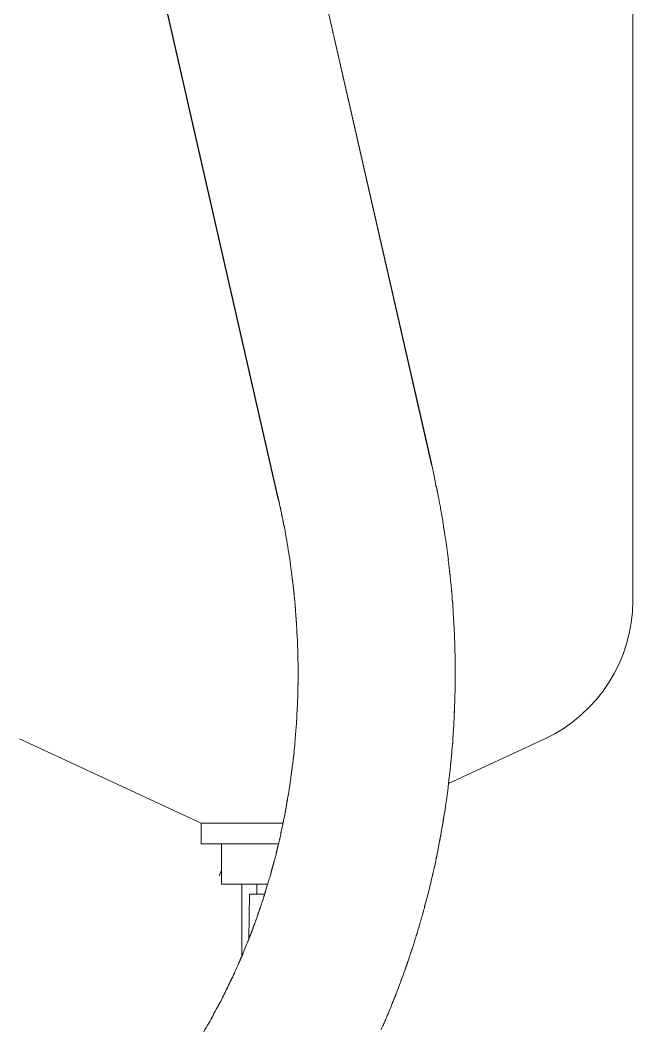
# Model space of a CAD drawing. Header units: millimetres. Extents: x 5194 to 16594, y 329 to 7592.
# Drawn here: x 11566.2 to 11687, y 3775.4 to 3974.7 of the extents above; entities that cross this region are included whole.
import ezdxf

# ---------------------------------------------------------------- set-up
doc = ezdxf.new("R2010")
doc.units = ezdxf.units.MM
doc.header["$MEASUREMENT"] = 0
doc.layers.add('PDF_Geometry', color=7, linetype='Continuous', true_color=0x231f20)

msp = doc.modelspace()

# ---------------------------------------------------------------- linework, layer by layer
at = {"layer": 'PDF_Geometry', "color": 0, "lineweight": 9}
for p, q in [((11596.51, 4109.99), (11647.33, 3886.96)), ((11596.55, 4110), (11647.37, 3886.98)), ((11687.03, 4105.18), (11687.04, 3860.06)), ((11566.31, 4103.09), (11617.11, 3880.07)), ((11566.33, 4103.13), (11617.15, 3880.1)), ((11647.37, 3886.96), (11647.39, 3886.9)), ((11647.39, 3886.9), (11647.41, 3886.81)), ((11647.41, 3886.81), (11647.41, 3886.72)), ((11647.41, 3886.72), (11647.44, 3886.63)), ((11647.44, 3886.63), (11647.46, 3886.56)), ((11647.46, 3886.56), (11647.46, 3886.47)), ((11647.46, 3886.47), (11647.5, 3886.4)), ((11647.5, 3886.4), (11647.53, 3886.31)), ((11647.77, 3885.14), (11647.8, 3885.08)), ((11647.8, 3885.08), (11647.82, 3885.01)), ((11648.38, 3882.26), (11648.38, 3882.17)), ((11648.38, 3882.17), (11648.43, 3882.11)), ((11648.43, 3882.11), (11648.43, 3881.99)), ((11648.43, 3881.99), (11648.45, 3881.93)), ((11617.15, 3880.08), (11617.15, 3880.01)), ((11617.15, 3880.01), (11617.2, 3879.95)), ((11617.2, 3879.95), (11617.2, 3879.88)), ((11617.2, 3879.88), (11617.22, 3879.81)), ((11617.22, 3879.81), (11617.24, 3879.72)), ((11617.24, 3879.72), (11617.24, 3879.65)), ((11617.24, 3879.65), (11617.26, 3879.59)), ((11617.49, 3878.6), (11617.51, 3878.53)), ((11617.51, 3878.53), (11617.51, 3878.46)), ((11617.51, 3878.46), (11617.51, 3878.37)), ((11617.51, 3878.37), (11617.55, 3878.3)), ((11617.55, 3878.3), (11617.55, 3878.24)), ((11648.99, 3879.09), (11648.99, 3879.03)), ((11648.99, 3879.03), (11649.01, 3878.94)), ((11617.55, 3878.24), (11617.6, 3878.17)), ((11617.6, 3878.17), (11617.6, 3878.1)), ((11617.6, 3878.1), (11617.6, 3878.03)), ((11617.6, 3878.03), (11617.62, 3877.97)), ((11617.62, 3877.97), (11617.62, 3877.88)), ((11617.71, 3877.45), (11617.71, 3877.38)), ((11617.71, 3877.38), (11617.76, 3877.31)), ((11617.76, 3877.31), (11617.76, 3877.25)), ((11617.76, 3877.25), (11617.76, 3877.18)), ((11617.76, 3877.18), (11617.8, 3877.11)), ((11617.8, 3877.11), (11617.8, 3877.04)), ((11617.8, 3877.04), (11617.82, 3876.95)), ((11617.82, 3876.95), (11617.82, 3876.89)), ((11617.82, 3876.89), (11617.85, 3876.8)), ((11617.85, 3876.8), (11617.85, 3876.75)), ((11617.85, 3876.75), (11617.89, 3876.66)), ((11617.89, 3876.66), (11617.89, 3876.62)), ((11617.89, 3876.62), (11617.89, 3876.53)), ((11617.89, 3876.53), (11617.94, 3876.46)), ((11617.94, 3876.46), (11617.94, 3876.37)), ((11617.94, 3876.37), (11617.96, 3876.32)), ((11617.96, 3876.32), (11617.98, 3876.23)), ((11649.24, 3877.68), (11649.26, 3877.61)), ((11649.26, 3877.61), (11649.26, 3877.52)), ((11649.26, 3877.52), (11649.3, 3877.43)), ((11649.3, 3877.43), (11649.3, 3877.36)), ((11649.3, 3877.36), (11649.3, 3877.27)), ((11617.98, 3876.23), (11617.98, 3876.17)), ((11617.98, 3876.17), (11617.98, 3876.12)), ((11617.98, 3876.12), (11618, 3876.03)), ((11618, 3876.03), (11618.03, 3875.96)), ((11618.03, 3875.96), (11618.03, 3875.87)), ((11618.03, 3875.87), (11618.05, 3875.83)), ((11618.05, 3875.83), (11618.07, 3875.74)), ((11618.07, 3875.74), (11618.07, 3875.69)), ((11618.07, 3875.69), (11618.07, 3875.6)), ((11618.07, 3875.6), (11618.12, 3875.54)), ((11618.12, 3875.54), (11618.12, 3875.45)), ((11618.12, 3875.45), (11618.14, 3875.4)), ((11618.14, 3875.4), (11618.16, 3875.31)), ((11618.16, 3875.31), (11618.16, 3875.25)), ((11618.16, 3875.25), (11618.18, 3875.18)), ((11618.18, 3875.18), (11618.21, 3875.11)), ((11618.21, 3875.11), (11618.21, 3875.02)), ((11618.21, 3875.02), (11618.21, 3874.95)), ((11618.21, 3874.95), (11618.23, 3874.89)), ((11618.23, 3874.89), (11618.25, 3874.82)), ((11618.25, 3874.82), (11618.25, 3874.75)), ((11618.25, 3874.75), (11618.3, 3874.68)), ((11618.3, 3874.68), (11618.3, 3874.59)), ((11618.3, 3874.59), (11618.32, 3874.53)), ((11649.73, 3874.69), (11649.73, 3874.6)), ((11649.73, 3874.6), (11649.75, 3874.53)), ((11649.75, 3874.53), (11649.78, 3874.42)), ((11649.78, 3874.42), (11649.78, 3874.35)), ((11649.78, 3874.35), (11649.78, 3874.26)), ((11649.78, 3874.26), (11649.8, 3874.19)), ((11619.17, 3869.47), (11619.17, 3869.38)), ((11619.17, 3869.38), (11619.22, 3869.31)), ((11619.22, 3869.31), (11619.22, 3869.24)), ((11619.22, 3869.24), (11619.22, 3869.17)), ((11619.22, 3869.17), (11619.24, 3869.08)), ((11619.24, 3869.08), (11619.26, 3869.04)), ((11619.26, 3869.04), (11619.26, 3868.95)), ((11650.65, 3868.23), (11650.65, 3868.16)), ((11650.65, 3868.16), (11650.65, 3868.05)), ((11650.65, 3868.05), (11650.65, 3867.98)), ((11650.65, 3867.98), (11650.67, 3867.89)), ((11650.81, 3866.72), (11650.83, 3866.63)), ((11650.83, 3866.63), (11650.83, 3866.57)), ((11650.83, 3866.57), (11650.83, 3866.45)), ((11619.83, 3864.83), (11619.83, 3864.79)), ((11619.83, 3864.79), (11619.83, 3864.7)), ((11619.83, 3864.7), (11619.85, 3864.63)), ((11619.85, 3864.63), (11619.87, 3864.56)), ((11619.87, 3864.56), (11619.87, 3864.5)), ((11619.87, 3864.5), (11619.87, 3864.41)), ((11619.87, 3864.41), (11619.87, 3864.34)), ((11619.87, 3864.34), (11619.92, 3864.27)), ((11650.88, 3866.05), (11650.9, 3865.96)), ((11650.9, 3865.96), (11650.9, 3865.87)), ((11650.9, 3865.87), (11650.92, 3865.8)), ((11650.92, 3865.8), (11650.92, 3865.71)), ((11650.92, 3865.71), (11650.92, 3865.64)), ((11650.92, 3865.64), (11650.92, 3865.53)), ((11650.92, 3865.53), (11650.97, 3865.46)), ((11650.97, 3865.46), (11650.97, 3865.4)), ((11650.97, 3865.4), (11650.97, 3865.28)), ((11650.97, 3865.28), (11650.99, 3865.22)), ((11650.99, 3865.22), (11650.99, 3865.13)), ((11650.99, 3865.13), (11651.01, 3865.04)), ((11619.92, 3864.27), (11619.92, 3864.2)), ((11619.92, 3864.2), (11619.92, 3864.14)), ((11619.92, 3864.14), (11619.92, 3864.05)), ((11619.92, 3864.05), (11619.94, 3863.98)), ((11619.94, 3863.98), (11619.94, 3863.91)), ((11619.94, 3863.91), (11619.96, 3863.84)), ((11619.96, 3863.84), (11619.96, 3863.75)), ((11619.96, 3863.75), (11619.96, 3863.69)), ((11620.01, 3863.33), (11620.01, 3863.26)), ((11620.01, 3863.26), (11620.03, 3863.19)), ((11620.03, 3863.19), (11620.03, 3863.12)), ((11620.03, 3863.12), (11620.05, 3863.03)), ((11620.05, 3863.03), (11620.05, 3862.97)), ((11620.05, 3862.97), (11620.05, 3862.9)), ((11620.05, 3862.9), (11620.05, 3862.81)), ((11620.05, 3862.81), (11620.1, 3862.74)), ((11620.1, 3862.74), (11620.1, 3862.67)), ((11620.1, 3862.67), (11620.1, 3862.61)), ((11620.1, 3862.61), (11620.1, 3862.54)), ((11620.1, 3862.54), (11620.1, 3862.47)), ((11620.14, 3862.11), (11620.16, 3862.04)), ((11620.16, 3862.04), (11620.16, 3861.95)), ((11620.16, 3861.95), (11620.19, 3861.89)), ((11620.19, 3861.89), (11620.19, 3861.82)), ((11620.19, 3861.82), (11620.19, 3861.75)), ((11620.19, 3861.75), (11620.19, 3861.68)), ((11620.19, 3861.68), (11620.19, 3861.59)), ((11620.19, 3861.59), (11620.21, 3861.53)), ((11620.21, 3861.53), (11620.21, 3861.46)), ((11620.21, 3861.46), (11620.23, 3861.39)), ((11620.23, 3861.39), (11620.23, 3861.3)), ((11620.23, 3861.3), (11620.23, 3861.26)), ((11651.28, 3862.18), (11651.28, 3862.11)), ((11651.28, 3862.11), (11651.28, 3862)), ((11651.28, 3862), (11651.33, 3861.93)), ((11651.33, 3861.93), (11651.33, 3861.84)), ((11651.33, 3861.84), (11651.33, 3861.78)), ((11651.33, 3861.78), (11651.33, 3861.66)), ((11651.33, 3861.66), (11651.33, 3861.6)), ((11651.33, 3861.6), (11651.35, 3861.51)), ((11651.35, 3861.51), (11651.35, 3861.42)), ((11620.43, 3858.78), (11620.48, 3858.72)), ((11620.48, 3858.72), (11620.48, 3858.63)), ((11620.48, 3858.63), (11620.48, 3858.56)), ((11620.48, 3858.56), (11620.48, 3858.49)), ((11620.48, 3858.49), (11620.48, 3858.42)), ((11620.48, 3858.42), (11620.48, 3858.36)), ((11620.48, 3858.36), (11620.5, 3858.29)), ((11651.44, 3860.25), (11651.46, 3860.16)), ((11651.46, 3860.16), (11651.46, 3860.09)), ((11651.46, 3860.09), (11651.46, 3860)), ((11651.51, 3859.57), (11651.51, 3859.48)), ((11651.51, 3859.48), (11651.53, 3859.42)), ((11651.55, 3858.9), (11651.55, 3858.83)), ((11651.55, 3858.83), (11651.57, 3858.74)), ((11651.57, 3858.74), (11651.57, 3858.65)), ((11651.57, 3858.65), (11651.57, 3858.56)), ((11651.57, 3858.56), (11651.6, 3858.47)), ((11651.6, 3858.47), (11651.6, 3858.38)), ((11620.5, 3858.29), (11620.5, 3858.2)), ((11620.5, 3858.2), (11620.5, 3858.13)), ((11620.5, 3858.13), (11620.52, 3858.06)), ((11620.52, 3858.06), (11620.52, 3858)), ((11620.52, 3858), (11620.52, 3857.93)), ((11620.52, 3857.93), (11620.52, 3857.86)), ((11620.52, 3857.86), (11620.52, 3857.77)), ((11620.52, 3857.77), (11620.55, 3857.68)), ((11620.55, 3857.68), (11620.55, 3857.64)), ((11620.55, 3857.64), (11620.55, 3857.55)), ((11620.55, 3857.55), (11620.57, 3857.5)), ((11620.57, 3857.5), (11620.57, 3857.41)), ((11620.57, 3857.41), (11620.57, 3857.34)), ((11620.57, 3857.34), (11620.57, 3857.25)), ((11620.57, 3857.25), (11620.57, 3857.19)), ((11620.57, 3857.19), (11620.57, 3857.12)), ((11620.57, 3857.12), (11620.59, 3857.05)), ((11620.59, 3857.05), (11620.59, 3856.98)), ((11620.59, 3856.98), (11620.59, 3856.89)), ((11620.59, 3856.89), (11620.61, 3856.83)), ((11620.61, 3856.83), (11620.61, 3856.76)), ((11620.61, 3856.76), (11620.61, 3856.69)), ((11620.61, 3856.69), (11620.61, 3856.62)), ((11620.61, 3856.62), (11620.61, 3856.56)), ((11620.61, 3856.56), (11620.61, 3856.47)), ((11620.61, 3856.47), (11620.66, 3856.4)), ((11620.66, 3856.4), (11620.66, 3856.33)), ((11620.66, 3856.33), (11620.66, 3856.24)), ((11620.66, 3856.24), (11620.66, 3856.17)), ((11620.66, 3856.17), (11620.66, 3856.13)), ((11620.66, 3856.13), (11620.66, 3856.04)), ((11620.66, 3856.04), (11620.68, 3855.95)), ((11620.68, 3855.95), (11620.68, 3855.9)), ((11620.68, 3855.9), (11620.68, 3855.81)), ((11620.68, 3855.81), (11620.68, 3855.75)), ((11620.68, 3855.75), (11620.7, 3855.68)), ((11620.7, 3855.68), (11620.7, 3855.61)), ((11620.75, 3854.51), (11620.75, 3854.44)), ((11620.75, 3854.44), (11620.77, 3854.35)), ((11651.73, 3855.77), (11651.73, 3855.7)), ((11651.73, 3855.7), (11651.75, 3855.61)), ((11651.75, 3855.61), (11651.75, 3855.52)), ((11651.75, 3855.52), (11651.75, 3855.46)), ((11651.75, 3855.46), (11651.75, 3855.37)), ((11651.75, 3855.37), (11651.75, 3855.28)), ((11620.77, 3854.35), (11620.77, 3854.31)), ((11620.79, 3853.93), (11620.79, 3853.88)), ((11620.79, 3853.88), (11620.79, 3853.79)), ((11620.79, 3853.79), (11620.79, 3853.72)), ((11620.79, 3853.72), (11620.79, 3853.66)), ((11620.79, 3853.66), (11620.79, 3853.57)), ((11620.79, 3853.57), (11620.79, 3853.5)), ((11620.79, 3853.5), (11620.84, 3853.43)), ((11620.84, 3853.43), (11620.84, 3853.36)), ((11620.84, 3853.36), (11620.84, 3853.3)), ((11620.84, 3853.3), (11620.84, 3853.23)), ((11620.84, 3853.23), (11620.84, 3853.14)), ((11620.84, 3853.14), (11620.84, 3853.07)), ((11620.84, 3853.07), (11620.84, 3853)), ((11620.84, 3853), (11620.84, 3852.94)), ((11651.8, 3854.11), (11651.8, 3854.02)), ((11651.8, 3854.02), (11651.84, 3853.93)), ((11651.89, 3852.69), (11651.89, 3852.58)), ((11651.89, 3852.58), (11651.89, 3852.51)), ((11651.89, 3852.51), (11651.89, 3852.42)), ((11620.93, 3850.55), (11620.93, 3850.46)), ((11620.93, 3850.46), (11620.95, 3850.39)), ((11620.95, 3850.39), (11620.95, 3850.33)), ((11620.97, 3849.25), (11620.97, 3849.16)), ((11620.97, 3849.16), (11620.97, 3849.11)), ((11651.98, 3849.56), (11651.98, 3849.47)), ((11651.98, 3849.47), (11651.98, 3849.38)), ((11651.98, 3849.38), (11651.98, 3849.29)), ((11651.98, 3849.29), (11651.98, 3849.23)), ((11651.98, 3849.23), (11651.98, 3849.14)), ((11651.98, 3849.14), (11651.98, 3849.05)), ((11651.98, 3849.05), (11651.98, 3848.98)), ((11621.02, 3848.01), (11621.02, 3847.94)), ((11621.02, 3847.94), (11621.02, 3847.88)), ((11621.02, 3847.88), (11621.02, 3847.79)), ((11621.02, 3847.79), (11621.02, 3847.74)), ((11621.02, 3847.74), (11621.02, 3847.65)), ((11621.02, 3847.65), (11621.02, 3847.58)), ((11621.02, 3847.58), (11621.02, 3847.52)), ((11651.98, 3847.79), (11651.98, 3847.72)), ((11651.98, 3847.72), (11651.98, 3847.61)), ((11621.02, 3845.11), (11621.02, 3845.04)), ((11621.02, 3845.04), (11621.02, 3844.97)), ((11621.02, 3844.97), (11621.02, 3844.91)), ((11652.02, 3846.35), (11652.02, 3846.28)), ((11652.02, 3846.28), (11652.02, 3846.19)), ((11652.02, 3846.19), (11652.02, 3846.1)), ((11652.02, 3846.1), (11652.02, 3846.03)), ((11652.02, 3844.77), (11652.02, 3844.68)), ((11652.02, 3844.68), (11652.02, 3844.59)), ((11652.02, 3844.59), (11652.02, 3844.5)), ((11621.02, 3843.6), (11620.97, 3843.54)), ((11620.97, 3843.54), (11620.97, 3843.47)), ((11620.97, 3843.47), (11620.97, 3843.4)), ((11620.97, 3843.4), (11620.97, 3843.31)), ((11620.97, 3843.31), (11620.97, 3843.27)), ((11620.97, 3843.27), (11620.97, 3843.18)), ((11620.97, 3843.18), (11620.97, 3843.09)), ((11620.97, 3842.66), (11620.97, 3842.59)), ((11620.97, 3842.59), (11620.97, 3842.52)), ((11620.97, 3842.52), (11620.97, 3842.46)), ((11620.97, 3842.46), (11620.97, 3842.39)), ((11621.02, 3843.83), (11621.02, 3843.76)), ((11621.02, 3843.76), (11621.02, 3843.69)), ((11621.02, 3843.69), (11621.02, 3843.6)), ((11651.98, 3844.1), (11651.98, 3844.01)), ((11651.98, 3844.01), (11651.98, 3843.92)), ((11651.98, 3843.43), (11651.98, 3843.34)), ((11651.98, 3843.34), (11651.98, 3843.27)), ((11651.98, 3843.27), (11651.98, 3843.18)), ((11651.98, 3843.18), (11651.98, 3843.09)), ((11651.98, 3843.09), (11651.98, 3843)), ((11651.98, 3843), (11651.98, 3842.93)), ((11620.97, 3842.39), (11620.97, 3842.32)), ((11620.97, 3842.32), (11620.97, 3842.23)), ((11620.84, 3838.5), (11620.84, 3838.41)), ((11620.88, 3839.78), (11620.88, 3839.73)), ((11620.88, 3839.73), (11620.88, 3839.64)), ((11620.88, 3839.64), (11620.88, 3839.58)), ((11651.84, 3838.7), (11651.84, 3838.64)), ((11651.84, 3838.64), (11651.84, 3838.57)), ((11651.84, 3838.57), (11651.84, 3838.48)), ((11651.84, 3838.48), (11651.84, 3838.39)), ((11651.89, 3839.4), (11651.89, 3839.31)), ((11651.89, 3839.31), (11651.89, 3839.22)), ((11651.93, 3840.14), (11651.91, 3840.07)), ((11651.91, 3840.07), (11651.91, 3839.98)), ((11651.91, 3839.98), (11651.91, 3839.89)), ((11651.91, 3839.89), (11651.91, 3839.8)), ((11620.73, 3836.54), (11620.7, 3836.5)), ((11620.7, 3836.5), (11620.7, 3836.41)), ((11620.75, 3836.83), (11620.73, 3836.79)), ((11620.73, 3836.79), (11620.73, 3836.7)), ((11620.73, 3836.7), (11620.73, 3836.63)), ((11620.73, 3836.63), (11620.73, 3836.54)), ((11620.77, 3837.35), (11620.75, 3837.28)), ((11620.75, 3837.28), (11620.75, 3837.22)), ((11620.75, 3837.22), (11620.75, 3837.13)), ((11620.75, 3837.13), (11620.75, 3837.06)), ((11620.75, 3837.06), (11620.75, 3836.97)), ((11620.75, 3836.97), (11620.75, 3836.92)), ((11620.75, 3836.92), (11620.75, 3836.83)), ((11620.79, 3837.91), (11620.79, 3837.85)), ((11620.79, 3837.85), (11620.79, 3837.78)), ((11620.84, 3838.41), (11620.84, 3838.36)), ((11620.84, 3838.36), (11620.84, 3838.27)), ((11566.07, 3832.87), (11601.89, 3816.18)), ((11620.43, 3832.85), (11620.43, 3832.76)), ((11620.43, 3832.76), (11620.43, 3832.72)), ((11669.71, 3832.87), (11650.7, 3824.06)), ((11651.55, 3832.79), (11651.55, 3832.7)), ((11651.55, 3832.7), (11651.55, 3832.61)), ((11651.6, 3833.28), (11651.57, 3833.22)), ((11651.6, 3833.71), (11651.6, 3833.62)), ((11651.6, 3833.62), (11651.6, 3833.55)), ((11651.6, 3833.55), (11651.6, 3833.46)), ((11651.6, 3833.46), (11651.6, 3833.37)), ((11651.6, 3833.37), (11651.6, 3833.28)), ((11651.37, 3830.63), (11651.37, 3830.54)), ((11651.37, 3830.54), (11651.37, 3830.45)), ((11651.51, 3831.96), (11651.46, 3831.87)), ((11651.51, 3832.14), (11651.51, 3832.05)), ((11651.51, 3832.05), (11651.51, 3831.96)), ((11620.05, 3828.76), (11620.03, 3828.71)), ((11620.1, 3829.05), (11620.05, 3829.01)), ((11620.05, 3829.01), (11620.05, 3828.92)), ((11620.05, 3828.92), (11620.05, 3828.85)), ((11620.05, 3828.85), (11620.05, 3828.76)), ((11620.14, 3829.48), (11620.1, 3829.43)), ((11620.1, 3829.43), (11620.1, 3829.34)), ((11620.1, 3829.34), (11620.1, 3829.28)), ((11620.1, 3829.28), (11620.1, 3829.21)), ((11620.1, 3829.21), (11620.1, 3829.14)), ((11620.1, 3829.14), (11620.1, 3829.05)), ((11620.14, 3829.64), (11620.14, 3829.57)), ((11620.14, 3829.57), (11620.14, 3829.48)), ((11651.21, 3828.78), (11651.19, 3828.72)), ((11651.24, 3828.96), (11651.21, 3828.87)), ((11651.21, 3828.87), (11651.21, 3828.78)), ((11651.24, 3829.03), (11651.24, 3828.96)), ((11651.28, 3829.64), (11651.28, 3829.53)), ((11651.28, 3829.53), (11651.28, 3829.46)), ((11651.35, 3830.2), (11651.33, 3830.13)), ((11651.33, 3830.13), (11651.33, 3830.04)), ((11651.37, 3830.38), (11651.35, 3830.27)), ((11651.35, 3830.27), (11651.35, 3830.2)), ((11651.37, 3830.45), (11651.37, 3830.38)), ((11619.92, 3827.59), (11619.87, 3827.5)), ((11619.92, 3827.64), (11619.92, 3827.59)), ((11651.08, 3827.55), (11651.06, 3827.46)), ((11651.06, 3827.46), (11651.06, 3827.37)), ((11651.06, 3827.37), (11651.06, 3827.3)), ((11651.1, 3827.62), (11651.08, 3827.55)), ((11651.17, 3828.29), (11651.15, 3828.22)), ((11651.15, 3828.22), (11651.15, 3828.11)), ((11619.6, 3825.45), (11619.6, 3825.39)), ((11619.6, 3825.39), (11619.6, 3825.32)), ((11619.67, 3825.88), (11619.65, 3825.81)), ((11619.69, 3825.95), (11619.67, 3825.88)), ((11619.74, 3826.22), (11619.69, 3826.17)), ((11619.69, 3826.17), (11619.69, 3826.11)), ((11619.69, 3826.11), (11619.69, 3826.02)), ((11619.69, 3826.02), (11619.69, 3825.95)), ((11619.76, 3826.44), (11619.74, 3826.38)), ((11619.74, 3826.38), (11619.74, 3826.31)), ((11619.74, 3826.31), (11619.74, 3826.22)), ((11619.35, 3823.54), (11619.33, 3823.47)), ((11619.4, 3823.7), (11619.35, 3823.63)), ((11619.35, 3823.63), (11619.35, 3823.54)), ((11619.4, 3823.77), (11619.4, 3823.7)), ((11650.7, 3824.22), (11650.74, 3824.31)), ((11650.7, 3824.15), (11650.7, 3824.22)), ((11650.7, 3824.06), (11650.7, 3824.15)), ((11650.74, 3824.4), (11650.74, 3824.47)), ((11650.74, 3824.31), (11650.74, 3824.4)), ((11618.88, 3820.66), (11618.86, 3820.6)), ((11618.86, 3820.6), (11618.86, 3820.53)), ((11618.86, 3820.53), (11618.86, 3820.46)), ((11618.9, 3820.73), (11618.88, 3820.66)), ((11618.93, 3820.96), (11618.9, 3820.87)), ((11618.9, 3820.87), (11618.9, 3820.82)), ((11618.9, 3820.82), (11618.9, 3820.73)), ((11618.95, 3821.09), (11618.93, 3821.02)), ((11618.93, 3821.02), (11618.93, 3820.96)), ((11618.5, 3818.5), (11618.48, 3818.44)), ((11618.52, 3818.57), (11618.5, 3818.5)), ((11618.59, 3819.07), (11618.57, 3819)), ((11618.63, 3819.2), (11618.59, 3819.13)), ((11618.59, 3819.13), (11618.59, 3819.07)), ((11618.66, 3819.4), (11618.63, 3819.34)), ((11618.63, 3819.34), (11618.63, 3819.27)), ((11618.63, 3819.27), (11618.63, 3819.2)), ((11618.68, 3819.47), (11618.66, 3819.4)), ((11618.7, 3819.67), (11618.68, 3819.63)), ((11618.68, 3819.63), (11618.68, 3819.56)), ((11618.68, 3819.56), (11618.68, 3819.47)), ((11618.72, 3819.76), (11618.7, 3819.67)), ((11618.75, 3819.97), (11618.72, 3819.9)), ((11618.72, 3819.9), (11618.72, 3819.83)), ((11618.72, 3819.83), (11618.72, 3819.76)), ((11618.77, 3820.03), (11618.75, 3819.97)), ((11618.81, 3820.17), (11618.77, 3820.1)), ((11618.77, 3820.1), (11618.77, 3820.03)), ((11618.86, 3820.46), (11618.81, 3820.39)), ((11618.81, 3820.39), (11618.81, 3820.33)), ((11618.81, 3820.33), (11618.81, 3820.26)), ((11618.81, 3820.26), (11618.81, 3820.17)), ((11618.12, 3816.62), (11618.12, 3816.57)), ((11618.12, 3816.57), (11618.12, 3816.48)), ((11618.48, 3818.3), (11618.43, 3818.21)), ((11618.43, 3818.21), (11618.43, 3818.17)), ((11618.48, 3818.44), (11618.48, 3818.35)), ((11618.48, 3818.35), (11618.48, 3818.3)), ((11649.66, 3816.64), (11649.62, 3816.57)), ((11649.62, 3816.57), (11649.62, 3816.48)), ((11649.71, 3816.89), (11649.66, 3816.82)), ((11649.66, 3816.82), (11649.66, 3816.73)), ((11649.66, 3816.73), (11649.66, 3816.64)), ((11649.73, 3817.2), (11649.71, 3817.14)), ((11649.71, 3817.14), (11649.71, 3817.07)), ((11649.71, 3817.07), (11649.71, 3816.98)), ((11649.71, 3816.98), (11649.71, 3816.89)), ((11649.75, 3817.38), (11649.73, 3817.32)), ((11649.73, 3817.32), (11649.73, 3817.2)), ((11649.87, 3818.03), (11649.82, 3817.97)), ((11649.82, 3817.97), (11649.82, 3817.88)), ((11649.82, 3817.88), (11649.82, 3817.81)), ((11649.89, 3818.19), (11649.87, 3818.12)), ((11649.87, 3818.12), (11649.87, 3818.03)), ((11601.88, 3812.16), (11601.88, 3816.18)), ((11601.88, 3816.18), (11617.99, 3816.18)), ((11617.76, 3814.84), (11617.71, 3814.77)), ((11617.76, 3814.88), (11617.76, 3814.84)), ((11617.85, 3815.31), (11617.82, 3815.24)), ((11617.89, 3815.45), (11617.85, 3815.38)), ((11617.85, 3815.38), (11617.85, 3815.31)), ((11617.94, 3815.65), (11617.89, 3815.58)), ((11617.89, 3815.58), (11617.89, 3815.51)), ((11617.89, 3815.51), (11617.89, 3815.45)), ((11617.96, 3815.81), (11617.94, 3815.72)), ((11617.94, 3815.72), (11617.94, 3815.65)), ((11617.98, 3815.87), (11617.96, 3815.81)), ((11618, 3816.08), (11617.98, 3816.01)), ((11617.98, 3816.01), (11617.98, 3815.94)), ((11617.98, 3815.94), (11617.98, 3815.87)), ((11618.03, 3816.14), (11618, 3816.08)), ((11618.05, 3816.28), (11618.03, 3816.21)), ((11618.03, 3816.21), (11618.03, 3816.14)), ((11618.07, 3816.37), (11618.05, 3816.28)), ((11618.12, 3816.48), (11618.07, 3816.41)), ((11618.07, 3816.41), (11618.07, 3816.37)), ((11617.38, 3813.04), (11617.33, 3812.97)), ((11617.33, 3812.97), (11617.33, 3812.88)), ((11617.4, 3813.17), (11617.38, 3813.08)), ((11617.38, 3813.08), (11617.38, 3813.04)), ((11617.42, 3813.24), (11617.4, 3813.17)), ((11617.51, 3813.78), (11617.51, 3813.71)), ((11617.51, 3813.71), (11617.51, 3813.65)), ((11617.62, 3814.21), (11617.6, 3814.12)), ((11617.64, 3814.41), (11617.62, 3814.34)), ((11617.62, 3814.34), (11617.62, 3814.28)), ((11617.62, 3814.28), (11617.62, 3814.21)), ((11649.01, 3813.06), (11648.99, 3812.97)), ((11649.03, 3813.13), (11649.01, 3813.06)), ((11649.12, 3813.63), (11649.03, 3813.13)), ((11649.15, 3813.78), (11649.12, 3813.72)), ((11649.12, 3813.72), (11649.12, 3813.63)), ((11649.17, 3813.87), (11649.15, 3813.78)), ((11601.88, 3812.16), (11617.13, 3812.16)), ((11605.91, 3804.18), (11605.91, 3812.16)), ((11616.77, 3810.63), (11616.75, 3810.57)), ((11616.75, 3810.57), (11616.75, 3810.48)), ((11616.79, 3810.7), (11616.77, 3810.63)), ((11616.84, 3810.84), (11616.79, 3810.75)), ((11616.79, 3810.75), (11616.79, 3810.7)), ((11616.86, 3810.95), (11616.84, 3810.9)), ((11616.84, 3810.9), (11616.84, 3810.84)), ((11616.88, 3811.04), (11616.86, 3810.95)), ((11616.9, 3811.17), (11616.88, 3811.11)), ((11616.88, 3811.11), (11616.88, 3811.04)), ((11616.93, 3811.22), (11616.9, 3811.17)), ((11616.95, 3811.31), (11616.93, 3811.22)), ((11616.97, 3811.44), (11616.95, 3811.38)), ((11616.95, 3811.38), (11616.95, 3811.31)), ((11617.02, 3811.51), (11616.97, 3811.44)), ((11617.04, 3811.65), (11617.02, 3811.58)), ((11617.02, 3811.58), (11617.02, 3811.51)), ((11617.06, 3811.71), (11617.04, 3811.65)), ((11617.08, 3811.85), (11617.06, 3811.78)), ((11617.06, 3811.78), (11617.06, 3811.71)), ((11616.27, 3808.59), (11616.23, 3808.5)), ((11616.3, 3808.72), (11616.27, 3808.65)), ((11616.27, 3808.65), (11616.27, 3808.59)), ((11616.32, 3808.79), (11616.3, 3808.72)), ((11616.45, 3809.26), (11616.41, 3809.19)), ((11616.41, 3809.19), (11616.41, 3809.13)), ((11616.48, 3809.33), (11616.45, 3809.26)), ((11616.7, 3810.34), (11616.68, 3810.27)), ((11616.72, 3810.41), (11616.7, 3810.34)), ((11616.75, 3810.48), (11616.72, 3810.41)), ((11648.2, 3808.93), (11648.16, 3808.84)), ((11648.16, 3808.84), (11648.16, 3808.75)), ((11648.22, 3809.08), (11648.2, 3808.99)), ((11648.2, 3808.99), (11648.2, 3808.93)), ((11648.25, 3809.17), (11648.22, 3809.08)), ((11648.38, 3809.74), (11648.25, 3809.17)), ((11648.38, 3809.8), (11648.38, 3809.74)), ((11648.49, 3810.39), (11648.47, 3810.3)), ((11648.47, 3810.3), (11648.47, 3810.23)), ((11648.52, 3810.46), (11648.49, 3810.39)), ((11605.42, 3805.84), (11605.89, 3806.94)), ((11615.76, 3806.74), (11615.73, 3806.68)), ((11615.78, 3806.81), (11615.76, 3806.74)), ((11615.82, 3806.95), (11615.78, 3806.88)), ((11615.78, 3806.88), (11615.78, 3806.81)), ((11615.96, 3807.44), (11615.94, 3807.37)), ((11615.98, 3807.58), (11615.96, 3807.49)), ((11615.96, 3807.49), (11615.96, 3807.44)), ((11616, 3807.62), (11615.98, 3807.58)), ((11616.05, 3807.75), (11616, 3807.69)), ((11616, 3807.69), (11616, 3807.62)), ((11616.09, 3807.91), (11616.05, 3807.84)), ((11616.05, 3807.84), (11616.05, 3807.75)), ((11616.12, 3808.02), (11616.09, 3807.96)), ((11616.09, 3807.96), (11616.09, 3807.91)), ((11616.14, 3808.11), (11616.12, 3808.02)), ((11616.16, 3808.18), (11616.14, 3808.11)), ((11616.18, 3808.23), (11616.16, 3808.18)), ((11616.21, 3808.38), (11616.18, 3808.29)), ((11616.18, 3808.29), (11616.18, 3808.23)), ((11616.23, 3808.43), (11616.21, 3808.38)), ((11616.23, 3808.5), (11616.23, 3808.43)), ((11647.77, 3806.9), (11647.73, 3806.81)), ((11647.73, 3806.81), (11647.73, 3806.75)), ((11647.86, 3807.46), (11647.84, 3807.4)), ((11647.84, 3807.4), (11647.84, 3807.31)), ((11647.89, 3807.55), (11647.86, 3807.46)), ((11615.64, 3806.27), (11615.62, 3806.2)), ((11615.67, 3806.34), (11615.64, 3806.27)), ((11647.55, 3805.94), (11647.53, 3805.87)), ((11647.57, 3806.09), (11647.55, 3806.03)), ((11647.55, 3806.03), (11647.55, 3805.94)), ((11647.59, 3806.18), (11647.57, 3806.09)), ((11647.59, 3806.27), (11647.59, 3806.18)), ((11614.99, 3804.18), (11605.91, 3804.18)), ((11609.9, 3790.09), (11609.9, 3804.17)), ((11612.89, 3804.18), (11612.89, 3802.18)), ((11611.4, 3802.17), (11611.26, 3793.31)), ((11614.39, 3802.17), (11611.4, 3802.17)), ((11613.89, 3800.58), (11613.91, 3800.65)), ((11613.89, 3800.51), (11613.89, 3800.58)), ((11613.91, 3800.65), (11613.93, 3800.72)), ((11613.93, 3800.72), (11614.09, 3801.19)), ((11614.09, 3801.19), (11614.11, 3801.26)), ((11614.11, 3801.26), (11614.25, 3801.64)), ((11614.25, 3801.71), (11614.29, 3801.77)), ((11614.25, 3801.64), (11614.25, 3801.71)), ((11614.29, 3801.84), (11614.5, 3802.45)), ((11614.29, 3801.77), (11614.29, 3801.84)), ((11614.5, 3802.45), (11614.47, 3802.38)), ((11614.47, 3802.38), (11614.47, 3802.31)), ((11613.28, 3798.74), (11613.26, 3798.69)), ((11613.3, 3798.8), (11613.28, 3798.74)), ((11613.44, 3799.21), (11613.42, 3799.14)), ((11613.46, 3799.28), (11613.44, 3799.21)), ((11613.48, 3799.34), (11613.46, 3799.28)), ((11613.82, 3800.31), (11613.84, 3800.4)), ((11613.84, 3800.4), (11613.87, 3800.45)), ((11613.87, 3800.45), (11613.89, 3800.51)), ((11645.68, 3798.6), (11645.66, 3798.51)), ((11646, 3799.8), (11645.95, 3799.73)), ((11646.04, 3799.95), (11646, 3799.86)), ((11646, 3799.86), (11646, 3799.8)), ((11646.09, 3800.11), (11646.04, 3800.04)), ((11646.04, 3800.04), (11646.04, 3799.95)), ((11646.09, 3800.2), (11646.09, 3800.11)), ((11612.58, 3796.78), (11612.56, 3796.69)), ((11612.63, 3796.85), (11612.58, 3796.78)), ((11612.65, 3796.92), (11612.63, 3796.85)), ((11612.67, 3796.98), (11612.65, 3796.92)), ((11612.85, 3797.5), (11612.83, 3797.41)), ((11612.88, 3797.57), (11612.85, 3797.5)), ((11613.01, 3797.97), (11612.97, 3797.9)), ((11613.03, 3798.04), (11613.01, 3797.97)), ((11613.06, 3798.08), (11613.03, 3798.04)), ((11613.08, 3798.15), (11613.06, 3798.08)), ((11613.1, 3798.24), (11613.08, 3798.15)), ((11613.1, 3798.31), (11613.1, 3798.24)), ((11645.26, 3797.1), (11645.21, 3797.01)), ((11645.21, 3797.01), (11645.21, 3796.96)), ((11645.3, 3797.25), (11645.26, 3797.16)), ((11645.26, 3797.16), (11645.26, 3797.1)), ((11645.66, 3798.51), (11645.61, 3798.45)), ((11611.8, 3794.6), (11611.78, 3794.58)), ((11611.82, 3794.67), (11611.8, 3794.67)), ((11611.8, 3794.67), (11611.8, 3794.64)), ((11611.8, 3794.64), (11611.8, 3794.62)), ((11611.8, 3794.62), (11611.8, 3794.6)), ((11611.84, 3794.73), (11611.82, 3794.71)), ((11611.82, 3794.71), (11611.82, 3794.69)), ((11611.82, 3794.69), (11611.82, 3794.67)), ((11611.89, 3794.8), (11611.84, 3794.8)), ((11611.84, 3794.8), (11611.84, 3794.78)), ((11611.84, 3794.78), (11611.84, 3794.76)), ((11611.84, 3794.76), (11611.84, 3794.73)), ((11611.93, 3794.94), (11611.89, 3794.91)), ((11611.89, 3794.91), (11611.89, 3794.89)), ((11611.89, 3794.89), (11611.89, 3794.87)), ((11611.89, 3794.87), (11611.89, 3794.85)), ((11611.89, 3794.85), (11611.89, 3794.82)), ((11611.89, 3794.82), (11611.89, 3794.8)), ((11611.96, 3795), (11611.93, 3794.98)), ((11611.93, 3794.98), (11611.93, 3794.96)), ((11611.93, 3794.96), (11611.93, 3794.94)), ((11611.98, 3795.05), (11611.96, 3795.05)), ((11611.96, 3795.05), (11611.96, 3795.03)), ((11611.96, 3795.03), (11611.96, 3795)), ((11612, 3795.14), (11611.98, 3795.14)), ((11611.98, 3795.14), (11611.98, 3795.12)), ((11611.98, 3795.12), (11611.98, 3795.09)), ((11611.98, 3795.09), (11611.98, 3795.07)), ((11611.98, 3795.07), (11611.98, 3795.05)), ((11612.05, 3795.27), (11612, 3795.27)), ((11612, 3795.27), (11612, 3795.25)), ((11612, 3795.25), (11612, 3795.23)), ((11612, 3795.23), (11612, 3795.21)), ((11612, 3795.21), (11612, 3795.18)), ((11612, 3795.18), (11612, 3795.16)), ((11612, 3795.16), (11612, 3795.14)), ((11612.09, 3795.39), (11612.05, 3795.39)), ((11612.05, 3795.39), (11612.05, 3795.36)), ((11612.05, 3795.36), (11612.05, 3795.34)), ((11612.05, 3795.34), (11612.05, 3795.32)), ((11612.05, 3795.32), (11612.05, 3795.3)), ((11612.05, 3795.3), (11612.05, 3795.27)), ((11612.11, 3795.48), (11612.09, 3795.48)), ((11612.09, 3795.48), (11612.09, 3795.45)), ((11612.09, 3795.45), (11612.09, 3795.43)), ((11612.09, 3795.43), (11612.09, 3795.41)), ((11612.09, 3795.41), (11612.09, 3795.39)), ((11612.14, 3795.52), (11612.11, 3795.5)), ((11612.11, 3795.5), (11612.11, 3795.48)), ((11612.16, 3795.63), (11612.14, 3795.57)), ((11612.14, 3795.57), (11612.14, 3795.52)), ((11612.18, 3795.68), (11612.16, 3795.63)), ((11612.22, 3795.79), (11612.18, 3795.72)), ((11612.18, 3795.72), (11612.18, 3795.68)), ((11612.27, 3795.9), (11612.22, 3795.86)), ((11612.22, 3795.86), (11612.22, 3795.79)), ((11612.29, 3795.97), (11612.27, 3795.9)), ((11612.31, 3796.04), (11612.29, 3795.97)), ((11612.34, 3796.08), (11612.31, 3796.04)), ((11612.36, 3796.15), (11612.34, 3796.08)), ((11612.38, 3796.22), (11612.36, 3796.15)), ((11612.4, 3796.29), (11612.38, 3796.22)), ((11612.45, 3796.35), (11612.4, 3796.29)), ((11644.85, 3795.68), (11644.83, 3795.61)), ((11644.87, 3795.77), (11644.85, 3795.68)), ((11611.26, 3793.24), (11611.23, 3793.2)), ((11611.26, 3793.31), (11611.26, 3793.24)), ((11611.48, 3793.83), (11611.46, 3793.78)), ((11611.53, 3793.94), (11611.48, 3793.87)), ((11611.48, 3793.87), (11611.48, 3793.83)), ((11611.55, 3793.98), (11611.53, 3793.94)), ((11611.57, 3794.03), (11611.55, 3793.98)), ((11611.59, 3794.1), (11611.57, 3794.03)), ((11611.62, 3794.15), (11611.6, 3794.13)), ((11611.6, 3794.13), (11611.6, 3794.1)), ((11611.64, 3794.24), (11611.62, 3794.22)), ((11611.62, 3794.22), (11611.62, 3794.19)), ((11611.62, 3794.19), (11611.62, 3794.17)), ((11611.62, 3794.17), (11611.62, 3794.15)), ((11611.66, 3794.26), (11611.64, 3794.24)), ((11611.71, 3794.33), (11611.66, 3794.33)), ((11611.66, 3794.33), (11611.66, 3794.31)), ((11611.66, 3794.31), (11611.66, 3794.28)), ((11611.66, 3794.28), (11611.66, 3794.26)), ((11611.73, 3794.42), (11611.71, 3794.42)), ((11611.71, 3794.42), (11611.71, 3794.4)), ((11611.71, 3794.4), (11611.71, 3794.37)), ((11611.71, 3794.37), (11611.71, 3794.35)), ((11611.71, 3794.35), (11611.71, 3794.33)), ((11611.75, 3794.46), (11611.73, 3794.46)), ((11611.73, 3794.46), (11611.73, 3794.44)), ((11611.73, 3794.44), (11611.73, 3794.42)), ((11611.78, 3794.55), (11611.75, 3794.55)), ((11611.75, 3794.55), (11611.75, 3794.53)), ((11611.75, 3794.53), (11611.75, 3794.51)), ((11611.75, 3794.51), (11611.75, 3794.49)), ((11611.75, 3794.49), (11611.75, 3794.46)), ((11611.78, 3794.58), (11611.78, 3794.55)), ((11644.33, 3794.04), (11644.31, 3793.97)), ((11644.38, 3794.13), (11644.33, 3794.04)), ((11644.4, 3794.2), (11644.38, 3794.13)), ((11644.42, 3794.26), (11644.4, 3794.2)), ((11644.45, 3794.35), (11644.42, 3794.26)), ((11644.47, 3794.44), (11644.45, 3794.35)), ((11610.18, 3790.63), (11610.18, 3790.59)), ((11643.23, 3790.62), (11643.21, 3790.53)), ((11643.28, 3790.69), (11643.23, 3790.62)), ((11643.46, 3791.23), (11643.41, 3791.16)), ((11643.41, 3791.16), (11643.41, 3791.07)), ((11643.5, 3791.32), (11643.46, 3791.23)), ((11643.52, 3791.48), (11643.5, 3791.39)), ((11643.5, 3791.39), (11643.5, 3791.32)), ((11643.55, 3791.54), (11643.52, 3791.48)), ((11609.34, 3788.63), (11609.32, 3788.59)), ((11609.37, 3788.68), (11609.34, 3788.63)), ((11609.39, 3788.74), (11609.37, 3788.68)), ((11609.41, 3788.79), (11609.39, 3788.74)), ((11609.46, 3788.9), (11609.41, 3788.86)), ((11609.41, 3788.86), (11609.41, 3788.79)), ((11609.5, 3788.99), (11609.46, 3788.95)), ((11609.46, 3788.95), (11609.46, 3788.9)), ((11609.55, 3789.08), (11609.5, 3789.04)), ((11609.5, 3789.04), (11609.5, 3788.99)), ((11609.59, 3789.19), (11609.55, 3789.13)), ((11609.55, 3789.13), (11609.55, 3789.08)), ((11609.61, 3789.28), (11609.59, 3789.24)), ((11609.59, 3789.24), (11609.59, 3789.19)), ((11609.64, 3789.35), (11609.61, 3789.28)), ((11609.68, 3789.4), (11609.64, 3789.35)), ((11609.73, 3789.49), (11609.68, 3789.42)), ((11609.68, 3789.42), (11609.68, 3789.4)), ((11609.77, 3789.6), (11609.73, 3789.55)), ((11609.73, 3789.55), (11609.73, 3789.49)), ((11609.79, 3789.69), (11609.77, 3789.64)), ((11609.77, 3789.64), (11609.77, 3789.6)), ((11609.82, 3789.76), (11609.79, 3789.69)), ((11609.84, 3789.8), (11609.82, 3789.76)), ((11609.86, 3789.85), (11609.84, 3789.8)), ((11609.91, 3789.89), (11609.86, 3789.85)), ((11609.95, 3790), (11609.91, 3789.96)), ((11609.91, 3789.96), (11609.91, 3789.89)), ((11609.97, 3790.09), (11609.95, 3790.05)), ((11609.95, 3790.05), (11609.95, 3790)), ((11610, 3790.16), (11609.97, 3790.09)), ((11610.02, 3790.21), (11610, 3790.16)), ((11610.04, 3790.27), (11610.02, 3790.21)), ((11610.09, 3790.32), (11610.04, 3790.27)), ((11610.13, 3790.41), (11610.09, 3790.36)), ((11610.09, 3790.36), (11610.09, 3790.32)), ((11610.18, 3790.52), (11610.13, 3790.48)), ((11610.13, 3790.48), (11610.13, 3790.41)), ((11610.18, 3790.59), (11610.18, 3790.52)), ((11642.6, 3788.66), (11642.58, 3788.6)), ((11642.62, 3788.75), (11642.6, 3788.66)), ((11609.32, 3788.59), (11609.28, 3788.54)), ((11609.28, 3788.54), (11609.28, 3788.47)), ((11642.22, 3787.61), (11642.06, 3787.16)), ((11642.24, 3787.67), (11642.22, 3787.61)), ((11642.26, 3787.74), (11642.24, 3787.67)), ((11642.29, 3787.83), (11642.26, 3787.74)), ((11642.31, 3787.9), (11642.29, 3787.83)), ((11642.35, 3787.99), (11642.31, 3787.9)), ((11642.4, 3788.08), (11642.35, 3787.99)), ((11642.44, 3788.21), (11642.4, 3788.12)), ((11642.4, 3788.12), (11642.4, 3788.08)), ((11642.47, 3788.28), (11642.44, 3788.21)), ((11642.49, 3788.37), (11642.47, 3788.28)), ((11642.53, 3788.46), (11642.49, 3788.37)), ((11642.58, 3788.6), (11642.53, 3788.53)), ((11642.53, 3788.53), (11642.53, 3788.46)), ((11607.84, 3785.35), (11607.81, 3785.28)), ((11607.88, 3785.42), (11607.84, 3785.35)), ((11607.9, 3785.46), (11607.88, 3785.42)), ((11607.93, 3785.53), (11607.9, 3785.46)), ((11641.27, 3784.93), (11641.09, 3784.46)), ((11641.3, 3785), (11641.27, 3784.93)), ((11641.34, 3785.16), (11641.3, 3785.07)), ((11641.3, 3785.07), (11641.3, 3785)), ((11641.36, 3785.25), (11641.34, 3785.16)), ((11641.39, 3785.31), (11641.36, 3785.25)), ((11640.58, 3783.09), (11640.37, 3782.57)), ((11640.55, 3783.02), (11640.58, 3783.09)), ((11639.72, 3781), (11639.5, 3780.39)), ((11639.95, 3781.51), (11639.63, 3780.75)), ((11639.63, 3780.75), (11639.68, 3780.84)), ((11639.68, 3780.84), (11639.7, 3780.91)), ((11639.7, 3780.91), (11639.72, 3781)), ((11639.99, 3781.58), (11639.95, 3781.51)), ((11640.17, 3782.05), (11639.99, 3781.58)), ((11640.22, 3782.19), (11640.17, 3782.12)), ((11640.17, 3782.12), (11640.17, 3782.05)), ((11640.26, 3782.28), (11640.22, 3782.19)), ((11640.28, 3782.34), (11640.26, 3782.28)), ((11640.31, 3782.41), (11640.28, 3782.34)), ((11640.33, 3782.48), (11640.31, 3782.41)), ((11640.37, 3782.57), (11640.33, 3782.48)), ((11638.8, 3778.66), (11638.76, 3778.59)), ((11638.82, 3778.72), (11638.8, 3778.66)), ((11638.85, 3778.79), (11638.82, 3778.72)), ((11638.89, 3778.88), (11638.85, 3778.79)), ((11638.89, 3778.97), (11638.89, 3778.88)), ((11604.24, 3778.2), (11604.19, 3778.17)), ((11604.26, 3778.26), (11604.24, 3778.2)), ((11637.92, 3776.65), (11637.9, 3776.59)), ((11637.97, 3776.74), (11637.92, 3776.65)), ((11638.01, 3776.81), (11637.97, 3776.74)), ((11638.04, 3776.88), (11638.01, 3776.81)), ((11638.06, 3776.95), (11638.04, 3776.88)), ((11638.1, 3777.04), (11638.06, 3776.95)), ((11638.13, 3777.1), (11638.1, 3777.04)), ((11638.37, 3777.62), (11638.13, 3777.1)), ((11638.4, 3777.69), (11638.37, 3777.62)), ((11638.58, 3778.14), (11638.4, 3777.69)), ((11638.6, 3778.21), (11638.58, 3778.14)), ((11638.62, 3778.3), (11638.6, 3778.21)), ((11638.67, 3778.34), (11638.62, 3778.3)), ((11638.71, 3778.43), (11638.67, 3778.34)), ((11638.76, 3778.59), (11638.71, 3778.52)), ((11638.71, 3778.52), (11638.71, 3778.43)), ((11637.88, 3776.5), (11637.83, 3776.43)), ((11637.9, 3776.59), (11637.88, 3776.5))]:
    msp.add_line(p, q, dxfattribs=at)
for centre, major_axis, start_param, end_param in [((11657.91, 3884.86), (7.01, 7.01), 2.469007, 2.65713), ((11692.51, 3890.15), (-31.7, 31.7), 0.962173, 1.007734), ((11624.87, 3873.97), (17.43, 17.43), 5.648539, 5.700453), ((11604.31, 3868.2), (32.45, 32.45), 5.667407, 5.696816), ((11228.42, 3806.07), (279.92, 279.92), 5.658615, 5.671579), ((11515.93, 3851.95), (95.96, 95.96), 5.618028, 5.662397), ((11614.65, 3867.39), (-3.4, 3.4), 4.013628, 4.17991), ((11624.18, 3867.45), (3.32, 3.32), 2.358155, 2.575549), ((11615.56, 3864.99), (2.99, 2.99), 5.55177, 5.757008), ((11662.6, 3858.25), (-7.78, 7.78), 0.773931, 0.896783), ((11657, 3860.1), (21.24, 21.24), 4.363593, 5.496598), ((11578.72, 3850.15), (-29.85, 29.85), 3.936449, 3.992969), ((11889.1, 3828.9), (-167.91, 167.91), 0.744118, 0.754637), ((11715.1, 3826.2), (67.1, 67.1), 2.258909, 2.274852), ((11634.39, 3836.02), (-12.25, 12.25), 3.821995, 3.870178), ((11447.12, 3850.09), (-123.2, 123.2), 3.80932, 3.820881), ((11635.39, 3822.24), (11.36, 11.36), 2.186132, 2.234233), ((11611.59, 3818.66), (-4.83, 4.83), 3.677944, 3.802079), ((11616.89, 3815.23), (-0.659, 0.659), 3.544018, 3.939268), ((11679.6, 3809.97), (21.69, 21.69), 2.142301, 2.228617), ((11670.91, 3808.37), (-15.84, 15.84), 0.578186, 0.641426), ((11679.35, 3804.46), (-22.22, 22.22), 0.556725, 0.614414), ((11614.01, 3805.91), (1.05, 1.05), 4.994374, 5.425089), ((11660.23, 3790.64), (33.39, 33.39), 2.065359, 2.106379), ((11545.76, 3818.69), (49.69, 49.69), 5.087005, 5.126473), ((11614.78, 3800.94), (21.42, 21.42), 5.198579, 5.224893), ((11621.16, 3800.31), (-16.97, 16.97), 3.607867, 3.659741), ((11628.84, 3794.08), (-10.46, 10.46), 3.590818, 3.651406), ((11530.79, 3822.64), (60.53, 60.53), 5.049358, 5.087217), ((11888.84, 3695.83), (186.06, 186.06), 2.001735, 2.009198), ((11626.6, 3775.46), (14.99, 14.99), 1.874755, 1.948795), ((11657.23, 3777.59), (12.4, 12.4), 1.953592, 2.041255), ((11557.07, 3806.38), (-38.8, 38.8), 3.423097, 3.475717), ((11620.04, 3770.73), (-12.38, 12.38), 0.235174, 0.346171), ((11630.53, 3783.39), (-6.69, 6.69), 3.44055, 3.603649), ((11644.57, 3751.21), (-34.25, 34.25), 0.2303, 0.271308), ((11586.25, 3787.33), (-14.26, 14.26), 3.373948, 3.460849)]:
    msp.add_ellipse(centre, major_axis=major_axis, ratio=1, start_param=start_param, end_param=end_param, dxfattribs=at)
for points in [[(11647.53, 3886.31), (11647.57, 3885.95), (11647.73, 3885.5), (11647.77, 3885.14)], [(11647.82, 3885.01), (11647.84, 3884.58), (11648.02, 3884.15), (11648.07, 3883.75)], [(11648.29, 3882.74), (11648.29, 3882.58), (11648.36, 3882.42), (11648.38, 3882.26)], [(11648.45, 3881.93), (11648.47, 3881.79), (11648.52, 3881.59), (11648.52, 3881.5)], [(11617.26, 3879.59), (11617.33, 3879.25), (11617.42, 3878.96), (11617.49, 3878.6)], [(11648.79, 3880.26), (11648.79, 3879.9), (11648.92, 3879.45), (11648.99, 3879.09)], [(11617.62, 3877.88), (11617.62, 3877.72), (11617.71, 3877.58), (11617.71, 3877.45)], [(11649.3, 3877.27), (11649.37, 3877.07), (11649.33, 3877.05), (11649.39, 3876.84)], [(11649.55, 3875.94), (11649.6, 3875.52), (11649.69, 3875.11), (11649.73, 3874.69)], [(11619.26, 3868.95), (11619.26, 3868.81), (11619.33, 3868.79), (11619.31, 3868.59)], [(11619.44, 3867.8), (11619.44, 3867.69), (11619.49, 3867.55), (11619.49, 3867.44)], [(11619.6, 3866.43), (11619.62, 3866.36), (11619.65, 3866.16), (11619.65, 3866.07)], [(11650.67, 3867.89), (11650.72, 3867.49), (11650.76, 3867.13), (11650.81, 3866.72)], [(11650.83, 3866.45), (11650.88, 3866.32), (11650.88, 3866.18), (11650.88, 3866.05)], [(11619.78, 3865.21), (11619.76, 3865.04), (11619.85, 3864.97), (11619.83, 3864.83)], [(11651.01, 3865.04), (11651.08, 3864.09), (11651.21, 3863.15), (11651.28, 3862.18)], [(11619.96, 3863.69), (11619.96, 3863.53), (11620.03, 3863.57), (11620.01, 3863.33)], [(11620.1, 3862.47), (11620.07, 3862.25), (11620.16, 3862.49), (11620.14, 3862.11)], [(11620.23, 3861.26), (11620.32, 3860.47), (11620.43, 3859.59), (11620.43, 3858.78)], [(11651.35, 3861.42), (11651.39, 3861.03), (11651.42, 3860.63), (11651.44, 3860.25)], [(11651.46, 3860), (11651.46, 3859.77), (11651.53, 3859.95), (11651.51, 3859.57)], [(11651.53, 3859.42), (11651.53, 3859.21), (11651.57, 3859.15), (11651.55, 3858.9)], [(11651.6, 3858.38), (11651.6, 3858.25), (11651.6, 3858.11), (11651.6, 3857.98)], [(11651.66, 3857.03), (11651.69, 3856.6), (11651.71, 3856.2), (11651.73, 3855.77)], [(11620.7, 3855.61), (11620.68, 3855.23), (11620.77, 3854.89), (11620.75, 3854.51)], [(11651.75, 3855.28), (11651.78, 3854.87), (11651.82, 3854.53), (11651.8, 3854.11)], [(11620.77, 3854.31), (11620.77, 3854.15), (11620.79, 3854.11), (11620.79, 3853.93)], [(11651.84, 3853.93), (11651.84, 3853.48), (11651.82, 3853.14), (11651.89, 3852.69)], [(11651.89, 3852.42), (11651.93, 3851.48), (11651.93, 3850.51), (11651.98, 3849.56)], [(11620.95, 3850.33), (11620.93, 3849.94), (11621, 3849.63), (11620.97, 3849.25)], [(11620.97, 3849.11), (11621, 3848.91), (11620.93, 3848.12), (11621.02, 3848.01)], [(11651.98, 3848.98), (11651.98, 3848.58), (11651.98, 3848.19), (11651.98, 3847.79)], [(11621.02, 3847.52), (11621.02, 3846.71), (11621.02, 3845.92), (11621.02, 3845.11)], [(11651.98, 3847.61), (11652.05, 3847.16), (11652.02, 3846.82), (11652.02, 3846.35)], [(11621.02, 3844.91), (11621.02, 3844.55), (11621.02, 3844.19), (11621.02, 3843.83)], [(11652.02, 3844.5), (11652.05, 3844.08), (11651.96, 3844.35), (11651.98, 3844.1)], [(11652.02, 3846.03), (11652.02, 3845.61), (11652.02, 3845.2), (11652.02, 3844.77)], [(11620.97, 3843.09), (11620.97, 3842.95), (11620.97, 3842.79), (11620.97, 3842.66)], [(11651.98, 3842.93), (11652, 3841.99), (11651.91, 3841.09), (11651.93, 3840.14)], [(11651.98, 3843.92), (11651.98, 3843.76), (11651.98, 3843.58), (11651.98, 3843.43)], [(11620.97, 3842.23), (11620.93, 3841.4), (11620.95, 3840.59), (11620.88, 3839.78)], [(11620.88, 3839.58), (11620.88, 3839.24), (11620.84, 3838.84), (11620.84, 3838.5)], [(11651.89, 3839.22), (11651.91, 3838.88), (11651.87, 3838.95), (11651.84, 3838.7)], [(11651.91, 3839.8), (11651.89, 3839.67), (11651.89, 3839.53), (11651.89, 3839.4)], [(11620.84, 3838.27), (11620.84, 3838.07), (11620.77, 3838.3), (11620.79, 3837.91)], [(11620.79, 3837.78), (11620.82, 3837.55), (11620.77, 3837.53), (11620.77, 3837.35)], [(11651.84, 3838.39), (11651.84, 3838.25), (11651.84, 3838.1), (11651.84, 3837.96)], [(11620.7, 3836.41), (11620.73, 3836.07), (11620.66, 3835.75), (11620.66, 3835.42)], [(11651.75, 3836.21), (11651.71, 3835.8), (11651.73, 3835.42), (11651.69, 3835.04)], [(11620.43, 3832.72), (11620.43, 3832.36), (11620.37, 3831.98), (11620.37, 3831.64)], [(11620.52, 3833.91), (11620.52, 3833.57), (11620.48, 3833.17), (11620.43, 3832.85)], [(11651.55, 3832.61), (11651.55, 3832.47), (11651.51, 3832.27), (11651.51, 3832.14)], [(11651.57, 3833.22), (11651.6, 3832.99), (11651.53, 3833.01), (11651.55, 3832.79)], [(11651.62, 3834.2), (11651.64, 3833.96), (11651.6, 3833.93), (11651.6, 3833.71)], [(11651.46, 3831.87), (11651.46, 3831.51), (11651.42, 3830.99), (11651.37, 3830.63)], [(11620.03, 3828.71), (11620.01, 3828.36), (11619.94, 3828), (11619.92, 3827.64)], [(11620.19, 3829.97), (11620.19, 3829.86), (11620.14, 3829.75), (11620.14, 3829.64)], [(11651.19, 3828.72), (11651.19, 3828.51), (11651.19, 3828.47), (11651.17, 3828.29)], [(11651.28, 3829.46), (11651.26, 3829.32), (11651.24, 3829.17), (11651.24, 3829.03)], [(11651.33, 3830.04), (11651.35, 3829.68), (11651.28, 3829.84), (11651.28, 3829.64)], [(11619.87, 3827.5), (11619.87, 3827.19), (11619.78, 3826.76), (11619.76, 3826.44)], [(11651.06, 3827.3), (11650.97, 3826.36), (11650.83, 3825.39), (11650.74, 3824.47)], [(11651.15, 3828.11), (11651.17, 3827.77), (11651.08, 3828.11), (11651.1, 3827.62)], [(11619.6, 3825.32), (11619.6, 3825.14), (11619.53, 3825.23), (11619.56, 3824.96)], [(11619.65, 3825.81), (11619.65, 3825.63), (11619.67, 3825.63), (11619.6, 3825.45)], [(11619.33, 3823.47), (11619.24, 3822.69), (11619.08, 3821.86), (11618.95, 3821.09)], [(11619.44, 3824.19), (11619.47, 3823.9), (11619.38, 3824.04), (11619.4, 3823.77)], [(11650.7, 3824.06), (11650.5, 3822.08), (11650.18, 3820.15), (11649.89, 3818.19)], [(11618.57, 3819), (11618.59, 3818.71), (11618.52, 3818.77), (11618.52, 3818.57)], [(11618.21, 3816.98), (11618.14, 3816.82), (11618.18, 3816.77), (11618.12, 3816.62)], [(11618.43, 3818.17), (11618.34, 3817.94), (11618.43, 3817.94), (11618.36, 3817.81)], [(11649.82, 3817.81), (11649.8, 3817.7), (11649.75, 3817.5), (11649.75, 3817.38)], [(11617.71, 3814.77), (11617.73, 3814.55), (11617.69, 3814.61), (11617.64, 3814.41)], [(11649.62, 3816.48), (11649.62, 3816.39), (11649.57, 3816.19), (11649.55, 3816.08)], [(11617.33, 3812.88), (11617.24, 3812.52), (11617.17, 3812.19), (11617.08, 3811.85)], [(11617.51, 3813.65), (11617.49, 3813.58), (11617.42, 3813.31), (11617.42, 3813.24)], [(11617.6, 3814.12), (11617.6, 3814.01), (11617.58, 3813.87), (11617.51, 3813.78)], [(11648.99, 3812.97), (11648.99, 3812.79), (11648.9, 3812.64), (11648.9, 3812.48)], [(11649.08, 3813.56), (11649.08, 3813.4), (11649.01, 3813.36), (11649.03, 3813.13)], [(11649.26, 3814.37), (11649.24, 3814.26), (11649.17, 3813.96), (11649.17, 3813.87)], [(11616.41, 3809.13), (11616.34, 3808.97), (11616.39, 3808.95), (11616.32, 3808.79)], [(11616.68, 3810.27), (11616.7, 3810.07), (11616.5, 3809.58), (11616.48, 3809.33)], [(11648.16, 3808.75), (11648.07, 3808.34), (11647.98, 3807.96), (11647.89, 3807.55)], [(11648.34, 3809.65), (11648.31, 3809.56), (11648.25, 3809.26), (11648.25, 3809.17)], [(11648.47, 3810.23), (11648.45, 3810.07), (11648.4, 3809.94), (11648.38, 3809.8)], [(11615.73, 3806.68), (11615.76, 3806.54), (11615.67, 3806.45), (11615.67, 3806.34)], [(11615.94, 3807.37), (11615.89, 3807.24), (11615.82, 3807.1), (11615.82, 3806.95)], [(11647.73, 3806.75), (11647.68, 3806.63), (11647.66, 3806.36), (11647.59, 3806.27)], [(11647.84, 3807.31), (11647.82, 3807.17), (11647.77, 3806.99), (11647.77, 3806.9)], [(11615.31, 3805.19), (11615.26, 3804.85), (11615.13, 3804.56), (11615.04, 3804.25)], [(11615.62, 3806.2), (11615.55, 3806.07), (11615.55, 3805.93), (11615.49, 3805.8)], [(11647.53, 3805.87), (11647.05, 3804), (11646.65, 3802.05), (11646.09, 3800.2)], [(11614.61, 3802.76), (11614.56, 3802.67), (11614.54, 3802.56), (11614.5, 3802.45)], [(11614.09, 3801.19), (11614.05, 3801.05), (11614, 3800.92), (11613.96, 3800.78)], [(11614.25, 3801.64), (11614.18, 3801.57), (11614.16, 3801.41), (11614.14, 3801.32)], [(11614.47, 3802.31), (11614.43, 3802.2), (11614.36, 3802.02), (11614.34, 3801.91)], [(11613.26, 3798.69), (11613.21, 3798.56), (11613.17, 3798.42), (11613.1, 3798.31)], [(11613.42, 3799.14), (11613.37, 3798.98), (11613.33, 3798.98), (11613.3, 3798.8)], [(11613.82, 3800.31), (11613.73, 3800), (11613.6, 3799.66), (11613.48, 3799.34)], [(11645.95, 3799.73), (11645.95, 3799.39), (11645.75, 3798.96), (11645.68, 3798.6)], [(11612.56, 3796.69), (11612.52, 3796.58), (11612.47, 3796.47), (11612.45, 3796.35)], [(11612.83, 3797.41), (11612.76, 3797.25), (11612.72, 3797.16), (11612.67, 3796.98)], [(11612.97, 3797.9), (11612.94, 3797.79), (11612.92, 3797.68), (11612.88, 3797.57)], [(11645.21, 3796.96), (11645.05, 3796.58), (11645.03, 3796.15), (11644.87, 3795.77)], [(11645.61, 3798.45), (11645.57, 3798.06), (11645.39, 3797.66), (11645.3, 3797.25)], [(11644.83, 3795.61), (11644.69, 3795.21), (11644.6, 3794.83), (11644.47, 3794.44)], [(11611.23, 3793.2), (11611.03, 3792.84), (11611.19, 3793), (11611.05, 3792.73)], [(11611.46, 3793.78), (11611.39, 3793.6), (11611.35, 3793.47), (11611.26, 3793.31)], [(11610.38, 3791.11), (11610.31, 3790.93), (11610.27, 3790.81), (11610.18, 3790.63)], [(11643.41, 3791.07), (11643.34, 3790.96), (11643.32, 3790.82), (11643.28, 3790.69)], [(11643.73, 3792.01), (11643.66, 3791.83), (11643.61, 3791.72), (11643.55, 3791.54)], [(11642.8, 3789.2), (11642.71, 3789.11), (11642.67, 3788.89), (11642.62, 3788.75)], [(11643.21, 3790.53), (11643.14, 3790.35), (11643.16, 3790.17), (11643.07, 3790.06)], [(11642.22, 3787.52), (11642.17, 3787.43), (11642.11, 3787.2), (11642.06, 3787.16)], [(11607.81, 3785.28), (11607.75, 3785.1), (11607.61, 3784.9), (11607.54, 3784.72)], [(11641.23, 3784.84), (11641.18, 3784.73), (11641.16, 3784.55), (11641.09, 3784.46)], [(11641.57, 3785.76), (11641.5, 3785.63), (11641.45, 3785.45), (11641.39, 3785.31)], [(11607.14, 3783.86), (11606.92, 3783.39), (11606.65, 3782.92), (11606.44, 3782.45)], [(11640.55, 3783.02), (11640.44, 3782.88), (11640.42, 3782.75), (11640.37, 3782.57)], [(11640.76, 3783.56), (11640.73, 3783.38), (11640.62, 3783.4), (11640.6, 3783.18)], [(11639.63, 3780.75), (11639.66, 3780.61), (11639.57, 3780.68), (11639.5, 3780.39)], [(11639.93, 3781.44), (11639.88, 3781.31), (11639.84, 3781.18), (11639.77, 3781.06)], [(11640.13, 3781.98), (11640.08, 3781.67), (11639.97, 3781.76), (11639.99, 3781.58)], [(11604.55, 3778.83), (11604.46, 3778.65), (11604.35, 3778.47), (11604.26, 3778.26)], [(11605.41, 3780.45), (11605.32, 3780.27), (11605.21, 3780.06), (11605.12, 3779.88)], [(11639.07, 3779.33), (11638.98, 3779.2), (11639, 3779.06), (11638.89, 3778.97)], [(11603.41, 3776.74), (11603.25, 3776.58), (11603.2, 3776.33), (11603.05, 3776.15)], [(11604.19, 3778.17), (11604.08, 3778.02), (11603.99, 3777.79), (11603.88, 3777.64)], [(11638.33, 3777.55), (11638.26, 3777.4), (11638.19, 3777.26), (11638.13, 3777.1)], [(11638.53, 3778.07), (11638.44, 3777.91), (11638.49, 3777.89), (11638.4, 3777.69)], [(11637.83, 3776.43), (11637.68, 3776.14), (11637.54, 3775.69), (11637.38, 3775.42)]]:
    msp.add_open_spline(points, degree=3, dxfattribs=at)

doc.saveas('drawing.dxf')
